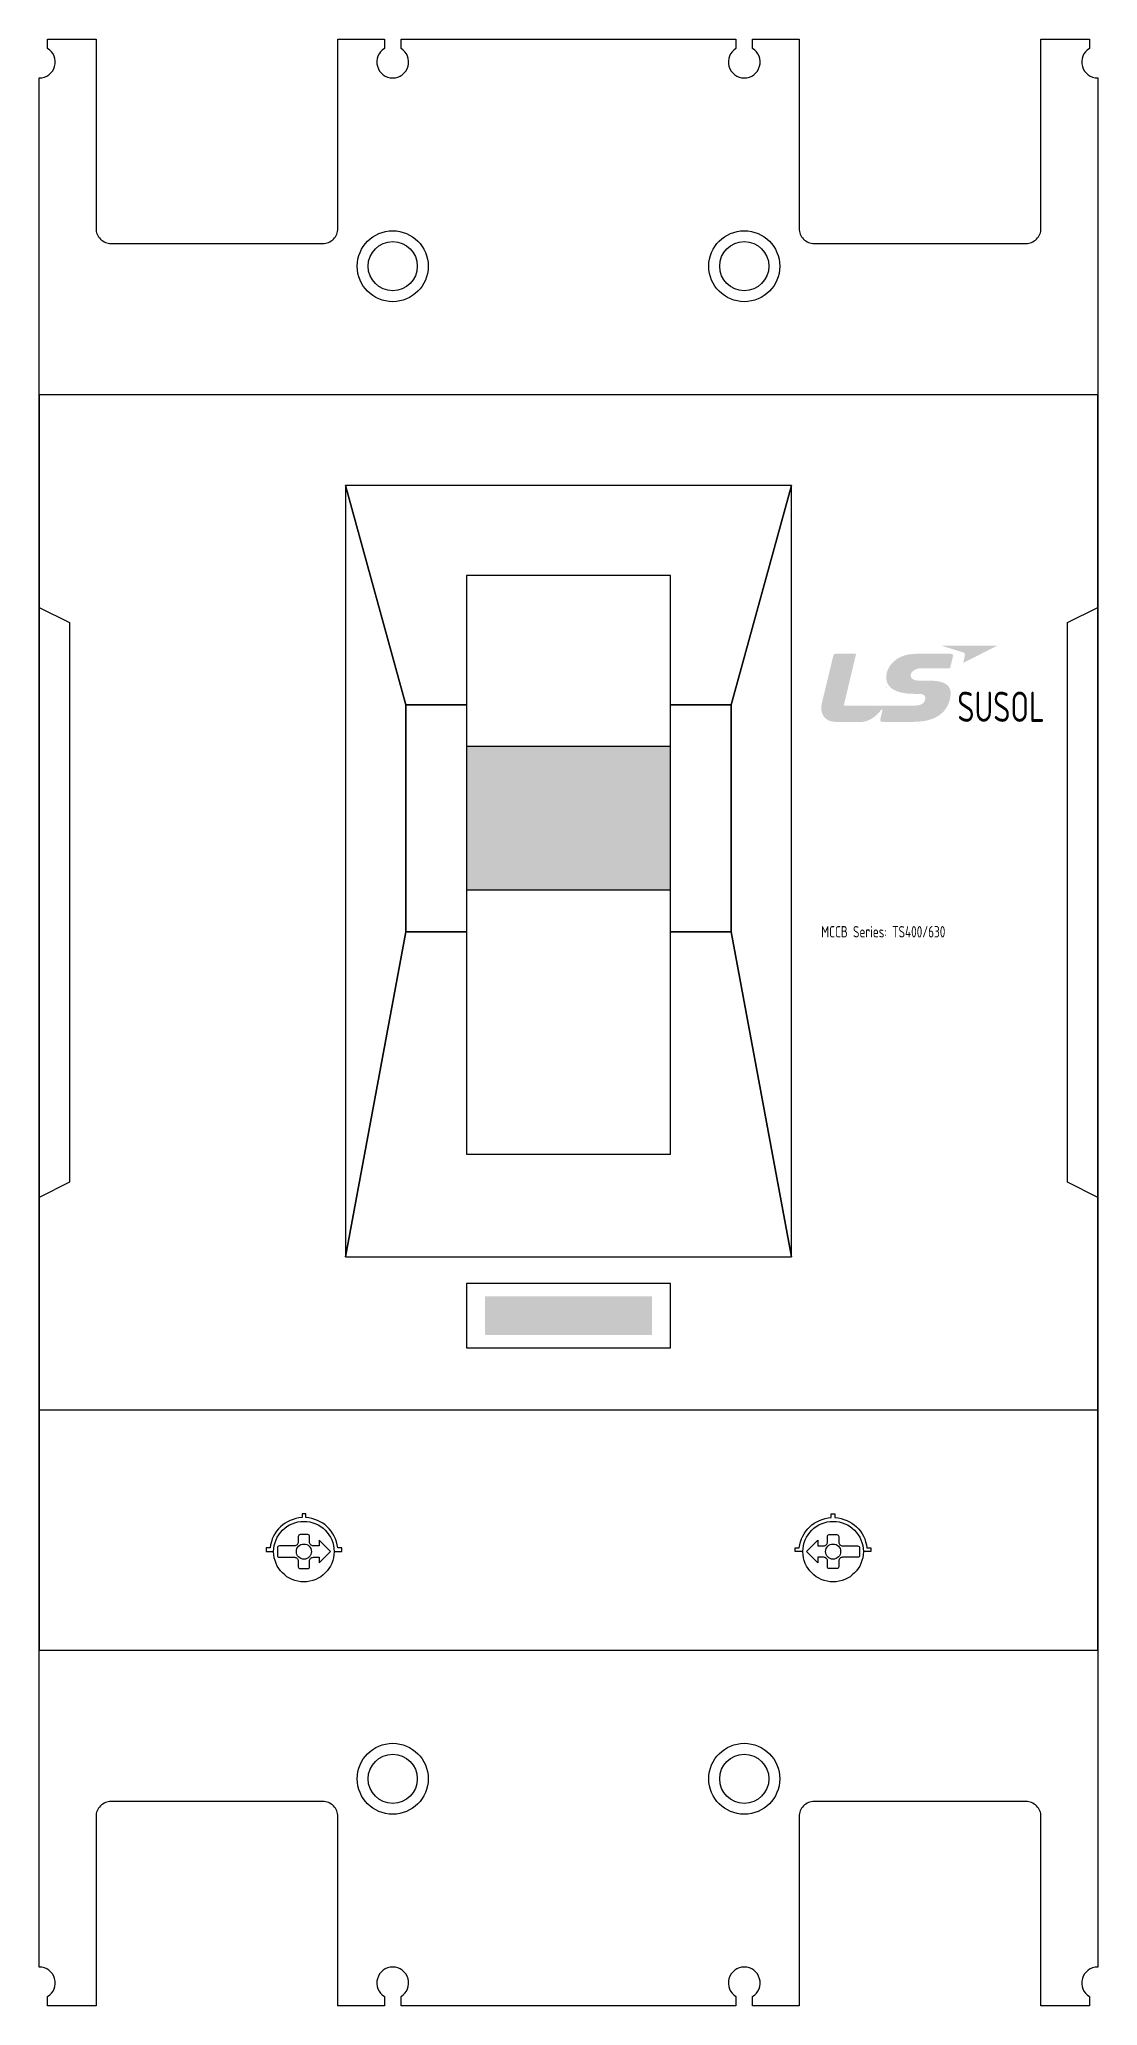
# Model space of a CAD drawing. Header units: millimetres. Extents: x 49 to 189, y 0 to 260.
import ezdxf
from ezdxf.enums import TextEntityAlignment as Align

# ---------------------------------------------------------------- set-up
doc = ezdxf.new("R2010")
doc.units = ezdxf.units.MM
doc.styles.add('WD_IEC', font='isocp2.shx')

# ---------------------------------------------------------------- blocks, each defined once
blk = doc.blocks.new('*U3880')
h = blk.add_hatch(color=152)
edge = h.paths.add_edge_path()
edge.add_spline(control_points=[(8.564, 2.4685), (8.9563, 2.4685), (9.1808, 2.3695), (9.1808, 2.1071), (9.1808, 1.9364), (9.0647, 1.7112), (8.9598, 1.6289), (8.7187, 1.4434), (8.5071, 1.4239), (7.3804, 1.4239), (7.3804, 1.4239), (1.9845, 1.4239), (1.9845, 1.4239), (1.9845, 1.4239), (3.0765, 6), (3.0765, 6), (3.0765, 6), (1.2699, 6), (1.2699, 6), (1.1455, 6), (1.099, 5.9656), (1.0613, 5.8181), (1.0613, 5.8181), (0.0442, 1.6058), (0.0442, 1.6058), (-0.1471, 0.7691), (0.2857, 0), (1.2486, 0), (2.2111, 0), (2.7619, 0), (3.5799, 0), (4.1541, 0), (4.8861, 0.4936), (5.2879, 1.0618), (5.3385, 1.1329), (5.4271, 1.146), (5.3916, 0.9943), (5.3208, 0.6944), (5.236, 0.3324), (5.2144, 0.2429), (5.1738, 0.067), (5.266, 0), (5.3495, 0), (5.3495, 0), (7.4326, 0), (8.0953, 0), (10.4251, 0), (11.3139, 1.1151), (11.4147, 2.4436), (11.4656, 3.1179), (10.9845, 3.6322), (9.6483, 3.6322), (9.6483, 3.6322), (8.9865, 3.6322), (8.6221, 3.6322), (8.2547, 3.6322), (7.8802, 3.7638), (7.8802, 4.0914), (7.8802, 4.4268), (8.308, 4.7296), (8.8585, 4.7296), (8.8585, 4.7296), (11.3596, 4.7296), (11.3596, 4.7296), (11.3596, 4.7296), (11.5587, 5.5206), (11.6019, 5.7037), (11.6558, 5.9342), (11.5877, 6), (11.4182, 6), (11.4182, 6), (8.3288, 6), (8.3288, 6), (6.5328, 6), (5.7269, 4.8013), (5.7269, 3.9445), (5.7269, 3.0871), (6.4178, 2.4697), (8.1984, 2.4697), (8.1984, 2.4697), (8.564, 2.4685), (8.564, 2.4685)], knot_values=[0, 0, 0, 0, 1, 1, 1, 2, 2, 2, 3, 3, 3, 4, 4, 4, 5, 5, 5, 6, 6, 6, 7, 7, 7, 8, 8, 8, 9, 9, 9, 10, 10, 10, 11, 11, 11, 12, 12, 12, 13, 13, 13, 14, 14, 14, 15, 15, 15, 16, 16, 16, 17, 17, 17, 18, 18, 18, 19, 19, 19, 20, 20, 20, 21, 21, 21, 22, 22, 22, 23, 23, 23, 24, 24, 24, 25, 25, 25, 26, 26, 26, 27, 27, 27, 27], degree=3, periodic=0)
h = blk.add_hatch(color=10)
edge = h.paths.add_edge_path()
edge.add_spline(control_points=[(10.5597, 6.7227), (10.5597, 6.7227), (15.5292, 6.7227), (15.5292, 6.7227), (15.5292, 6.7227), (12.5227, 5.194), (12.5227, 5.194), (12.5227, 5.194), (12.6282, 5.6846), (12.6608, 5.831), (12.6957, 5.9856), (12.6412, 6.0887), (12.451, 6.1474), (12.2549, 6.2072), (10.5597, 6.7227), (10.5597, 6.7227)], knot_values=[0, 0, 0, 0, 1, 1, 1, 2, 2, 2, 3, 3, 3, 4, 4, 4, 5, 5, 5, 5], degree=3, periodic=0)
at = {"layer": 'Defpoints', "color": 2, "linetype": 'ByBlock', "lineweight": 9}
blk.add_line((5.7544, 3), (5.7544, 3), dxfattribs=at)
blk = doc.blocks.new('Susol TS400.630')
at = {"linetype": 'ByBlock', "lineweight": 9}
for color, points in [(254, [(83.5, 17.52), (83.5, 36.48), (56.5, 36.48), (56.5, 17.52)]), (10, [(81.05, -36.2), (58.95, -36.2), (58.95, -41.3), (81.05, -41.3)])]:
    blk.add_hatch(color=color, dxfattribs=at).paths.add_polyline_path(points)
at = {"color": 0, "linetype": 'ByBlock', "lineweight": 9, "ltscale": 5}
blk.add_lwpolyline([(138.9, -130), (132.5, -130), (132.5, -105, 0.414214), (130.5, -103), (102.5, -103, 0.414214), (100.5, -105), (100.5, -130), (94.35, -130), (94.35, -128.79, 3.535322), (92.15, -128.79), (92.15, -130), (47.85, -130), (47.85, -128.79, 3.535322), (45.65, -128.79), (45.65, -130), (39.5, -130), (39.5, -105, 0.414214), (37.5, -103), (9.5, -103, 0.414214), (7.5, -105), (7.5, -130), (1.1, -130), (1.1, -128.79, 0.756375), (0, -124.9), (0, 124.9, 0.756375), (1.1, 128.79), (1.1, 130), (7.5, 130), (7.5, 105, 0.414214), (9.5, 103), (37.5, 103, 0.414214), (39.5, 105), (39.5, 130), (45.65, 130), (45.65, 128.79, 3.535322), (47.85, 128.79), (47.85, 130), (92.15, 130), (92.15, 128.79, 3.535322), (94.35, 128.79), (94.35, 130), (100.5, 130), (100.5, 105, 0.414214), (102.5, 103), (130.5, 103, 0.414214), (132.5, 105), (132.5, 130), (138.9, 130), (138.9, 128.79, 0.756375), (140, 124.9), (140, -124.9, 0.756375), (138.9, -128.79)], format="xyb", close=True, dxfattribs=at)
at = {"color": 0, "linetype": 'ByBlock', "lineweight": 18, "ltscale": 5}
for points in [[(0, -83), (140, -83), (140, 83), (0, 83)], [(40.5, -31), (99.5, -31), (99.5, 71), (40.5, 71)]]:
    blk.add_lwpolyline(points, close=True, dxfattribs=at)
at = {"color": 0, "linetype": 'ByBlock', "lineweight": 9, "ltscale": 5}
for points in [[(0, 54.88), (4, 52.88), (4, -21.12), (0, -23.12), (0, -51.23), (140, -51.23), (140, -23.12), (136, -21.12), (136, 52.88), (140, 54.88), (140, 83), (0, 83)], [(48.5, 12), (56.5, 12), (48.5, 12), (40.5, -31), (48.5, 12), (48.5, 42), (40.5, 71), (48.5, 42), (56.5, 42), (48.5, 42)], [(91.5, 12), (83.5, 12), (91.5, 12), (99.5, -31), (91.5, 12), (91.5, 42), (99.5, 71), (91.5, 42), (83.5, 42), (91.5, 42)], [(56.5, -17.4), (83.5, -17.4), (83.5, 59.1), (56.5, 59.1)], [(56.5, 17.52), (83.5, 17.52), (83.5, 36.48), (56.5, 36.48)], [(56.5, -43), (83.5, -43), (83.5, -34.5), (56.5, -34.5)]]:
    blk.add_lwpolyline(points, close=True, dxfattribs=at)
at = {"color": 8, "linetype": 'ByBlock', "lineweight": 9, "ltscale": 5}
for points in [[(39, -69.96), (40, -69.96), (40, -69.46), (39.47, -69.46, 0.366126), (35.25, -65.47), (35.25, -64.96), (34.75, -64.96), (34.75, -65.47, 0.366126), (30.53, -69.46), (30, -69.46), (30, -69.96), (31, -69.96)], [(101, -69.96), (100, -69.96), (100, -69.46), (100.53, -69.46, -0.366126), (104.75, -65.47), (104.75, -64.96), (105.25, -64.96), (105.25, -65.47, -0.366126), (109.47, -69.46), (110, -69.46), (110, -69.96), (109, -69.96)]]:
    blk.add_lwpolyline(points, format="xyb", dxfattribs=at)
for points in [[(33.75, -69.21), (31.75, -69.21, 0.414214), (31.5, -69.46), (31.5, -70.46, 0.414214), (31.75, -70.71), (33.75, -70.71, -0.414214), (34.25, -71.21), (34.25, -71.96, 0.414214), (34.5, -72.21), (35.5, -72.21, 0.414214), (35.75, -71.96), (35.75, -71.21, -0.414214), (36.25, -70.71), (37, -70.71), (37, -71.46), (38.5, -69.96), (37, -68.46), (37, -69.21), (36.25, -69.21, -0.414214), (35.75, -68.71), (35.75, -67.96, 0.414214), (35.5, -67.71), (34.5, -67.71, 0.414214), (34.25, -67.96), (34.25, -68.71, -0.414214)], [(106.25, -69.21), (108.25, -69.21, -0.414214), (108.5, -69.46), (108.5, -70.46, -0.414214), (108.25, -70.71), (106.25, -70.71, 0.414214), (105.75, -71.21), (105.75, -71.96, -0.414214), (105.5, -72.21), (104.5, -72.21, -0.414214), (104.25, -71.96), (104.25, -71.21, 0.414214), (103.75, -70.71), (103, -70.71), (103, -71.46), (101.5, -69.96), (103, -68.46), (103, -69.21), (103.75, -69.21, 0.414214), (104.25, -68.71), (104.25, -67.96, -0.414214), (104.5, -67.71), (105.5, -67.71, -0.414214), (105.75, -67.96), (105.75, -68.71, 0.414214)]]:
    blk.add_lwpolyline(points, format="xyb", close=True, dxfattribs=at)
for centre, radius in [((46.75, 100), 4.69), ((93.25, 100), 4.69), ((35, -69.96), 4), ((105, -69.96), 4), ((35, -69.96), 1), ((105, -69.96), 1), ((46.75, -100), 4.69), ((93.25, -100), 4.69)]:
    blk.add_circle(centre, radius, dxfattribs=at)
at = {"color": 112, "linetype": 'ByBlock', "lineweight": 9, "ltscale": 5}
for centre in [(46.75, 100), (93.25, 100), (46.75, -100), (93.25, -100)]:
    blk.add_circle(centre, 3.25, dxfattribs=at)
at = {"color": 0, "linetype": 'ByBlock', "lineweight": 9, "xscale": 1.5, "yscale": 1.5, "zscale": 1.5}
blk.add_blockref('*U3880', (103.43, 39.75), dxfattribs=at)
at = {"color": 0, "linetype": 'ByBlock', "lineweight": 9, "style": 'WD_IEC', "width": 0.8}
blk.add_text('SUSOL', height=4, dxfattribs=at).set_placement((121.43, 39.75))
at = {"color": 0, "linetype": 'ByBlock', "lineweight": 9, "style": 'WD_IEC', "width": 0.5, "flags": 12}
blk.add_attdef('TYPE', text='', height=6, dxfattribs=at).set_placement((103.43, 27), align=Align.MIDDLE_LEFT)
at = {"color": 1, "linetype": 'ByBlock', "lineweight": 9, "style": 'WD_IEC', "width": 0.5, "flags": 12}
blk.add_attdef('RATE', text='', height=6, dxfattribs=at).set_placement((103.43, 19), align=Align.MIDDLE_LEFT)
at = {"layer": 'Defpoints', "color": 8, "linetype": 'ByBlock', "lineweight": 9, "style": 'WD_IEC', "width": 0.8}
blk.add_text('MCCB Series: TS400/630', height=1.5, dxfattribs=at).set_placement((103.43, 12), align=Align.MIDDLE_LEFT)

msp = doc.modelspace()

# ---------------------------------------------------------------- block references
msp.add_blockref('Susol TS400.630', (49, 130))

doc.saveas('drawing.dxf')
